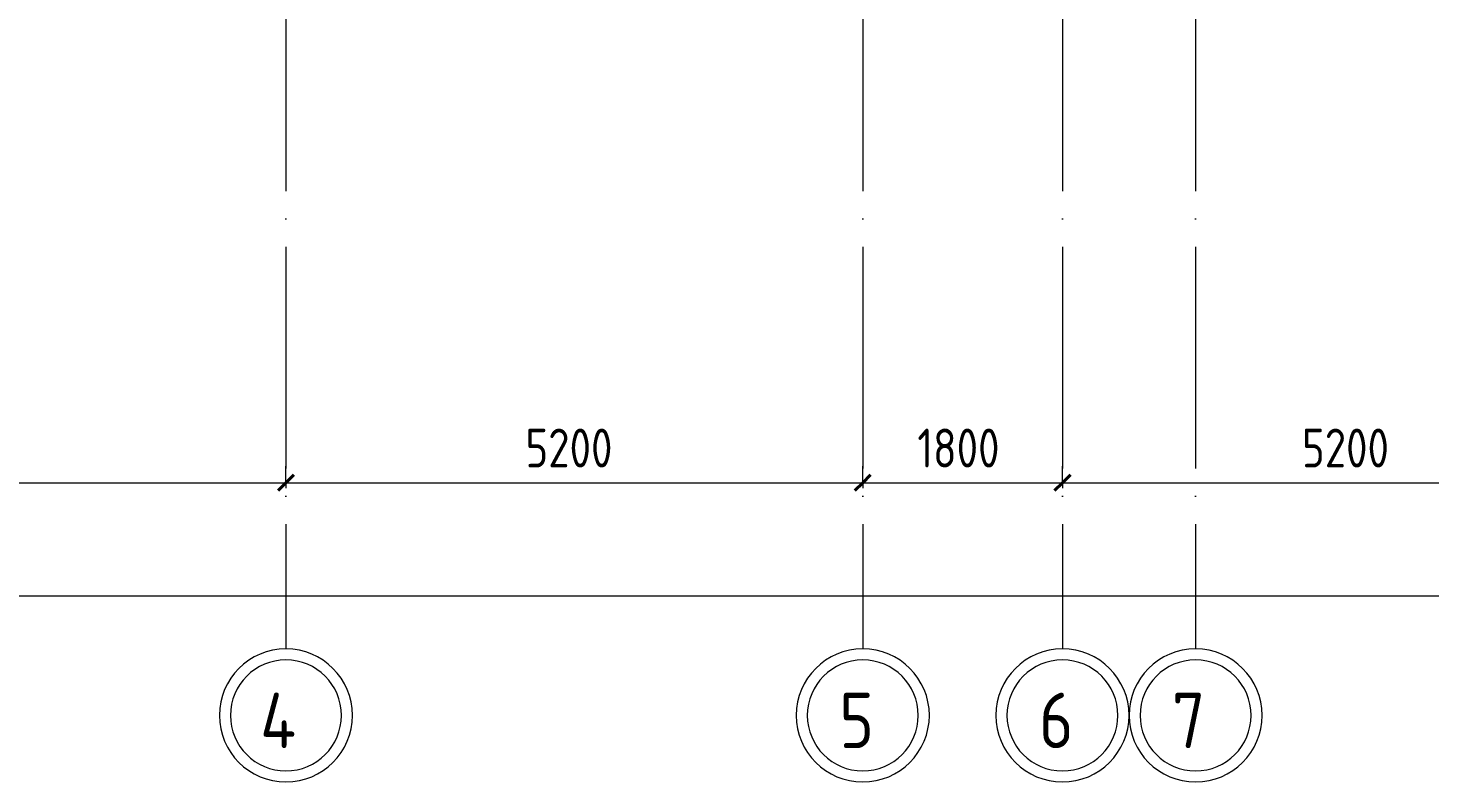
# Model space of a CAD drawing. Header units: millimetres. Extents: x -325553 to 627452, y -28539 to 738858.
# Drawn here: x -55240 to -42603, y 135288 to 142084 of the extents above; entities that cross this region are included whole.
import ezdxf

# ---------------------------------------------------------------- set-up
doc = ezdxf.new("R2010")
doc.units = ezdxf.units.MM
doc.linetypes.add('ADSK_Линия сетки', pattern=[25, 20, -2.5, 0, -2.5])
doc.layers.add('000_доп.МДУ', color=7, linetype='Continuous')
doc.layers.add('Оси', color=252, linetype='Continuous', lineweight=9)
doc.layers.add('Размеры', color=7, linetype='Continuous', lineweight=9)
doc.styles.add('GOST Common_2', font='', dxfattribs={"width": 0.9, "height": 250})
doc.styles.add('GOST Common_4', font='', dxfattribs={"height": 7})
doc.styles.get('GOST Common_2').set_extended_font_data('GOST type B')
doc.styles.get('GOST Common_4').set_extended_font_data('GOST 2.304 type A')

# ---------------------------------------------------------------- blocks, each defined once
blk = doc.blocks.new('1 этаж')
at = {"layer": 'Оси', "color": 251, "linetype": 'ADSK_Линия сетки', "ltscale": 100, "true_color": 0x636466}
for p, q in [((-53656, -2644), (-53656, -33770)), ((-48456, -2644), (-48456, -33770)), ((-46656, -2644), (-46656, -33770)), ((-45456, -2644), (-45456, -33770))]:
    blk.add_line(p, q, dxfattribs=at)
at = {"layer": 'Оси', "color": 251, "lineweight": 20, "true_color": 0x636466}
for centre, radius, start, end in [((-53656, -34370), 600, 0, 180), ((-48456, -34370), 600, 0, 180), ((-46656, -34370), 600, 0, 180), ((-45456, -34370), 600, 0, 180), ((-53656, -34370), 500, 0, 180), ((-48456, -34370), 500, 0, 180), ((-46656, -34370), 500, 0, 180), ((-45456, -34370), 500, 0, 180), ((-53656, -34370), 600, 180, 0), ((-53656, -34370), 500, 180, 0), ((-48456, -34370), 600, 180, 0), ((-48456, -34370), 500, 180, 0), ((-46656, -34370), 600, 180, 0), ((-46656, -34370), 500, 180, 0), ((-45456, -34370), 600, 180, 0), ((-45456, -34370), 500, 180, 0)]:
    blk.add_arc(centre, radius, start, end, dxfattribs=at)
at = {"layer": 'Размеры', "color": 251, "lineweight": 20, "true_color": 0x636466}
for p, q in [((-53656, -32273), (-53656, -32123)), ((-53656, -32273), (-53656, -32123)), ((-48456, -32273), (-48456, -32123)), ((-48456, -32273), (-48456, -32123)), ((-46656, -32273), (-46656, -32123)), ((-46656, -32273), (-46656, -32123)), ((-59306, -32273), (-53656, -32273)), ((-53656, -32273), (-53656, -32323)), ((-53656, -32273), (-48456, -32273)), ((-53656, -32273), (-53656, -32323)), ((-48456, -32273), (-48456, -32323)), ((-48456, -32273), (-46656, -32273)), ((-48456, -32273), (-48456, -32323)), ((-46656, -32273), (-46656, -32323)), ((-46656, -32273), (-41456, -32273)), ((-46656, -32273), (-46656, -32323)), ((-65606, -33291), (2294, -33291))]:
    blk.add_line(p, q, dxfattribs=at)
at = {"layer": 'Размеры', "color": 251, "lineweight": 40, "true_color": 0x636466}
for p, q in [((-53656, -32273), (-53585, -32202)), ((-53656, -32273), (-53585, -32202)), ((-48456, -32273), (-48385, -32202)), ((-48456, -32273), (-48385, -32202)), ((-46656, -32273), (-46585, -32202)), ((-46656, -32273), (-46585, -32202)), ((-53656, -32273), (-53727, -32343)), ((-53656, -32273), (-53727, -32343)), ((-48456, -32273), (-48527, -32343)), ((-48456, -32273), (-48527, -32343)), ((-46656, -32273), (-46727, -32343)), ((-46656, -32273), (-46727, -32343))]:
    blk.add_line(p, q, dxfattribs=at)
at = {"layer": 'Оси', "color": 251, "true_color": 0x636466, "style": 'GOST Common_2', "width": 0.9}
for s, p in [('4', (-53888, -34665)), ('5', (-48667, -34665)), ('6', (-46867, -34665)), ('7', (-45669, -34665))]:
    blk.add_text(s, height=500, dxfattribs=at).set_placement(p)
at = {"layer": 'Размеры', "color": 251, "lineweight": 20, "true_color": 0x636466, "char_height": 350, "attachment_point": 1, "line_spacing_factor": 1.022761, "style": 'GOST Common_4'}
for s, insert, width in [('5200', (-51497, -31785), 1059.58), ('1800', (-47964, -31785), 980.83), ('5200', (-44497, -31785), 1059.58)]:
    blk.add_mtext(s, dxfattribs=dict(at, insert=insert, width=width))

msp = doc.modelspace()

# ---------------------------------------------------------------- block references
at = {"layer": '000_доп.МДУ', "color": 7, "lineweight": 0}
msp.add_blockref('1 этаж', (740.6, 170258), dxfattribs=at)

doc.saveas('drawing.dxf')
